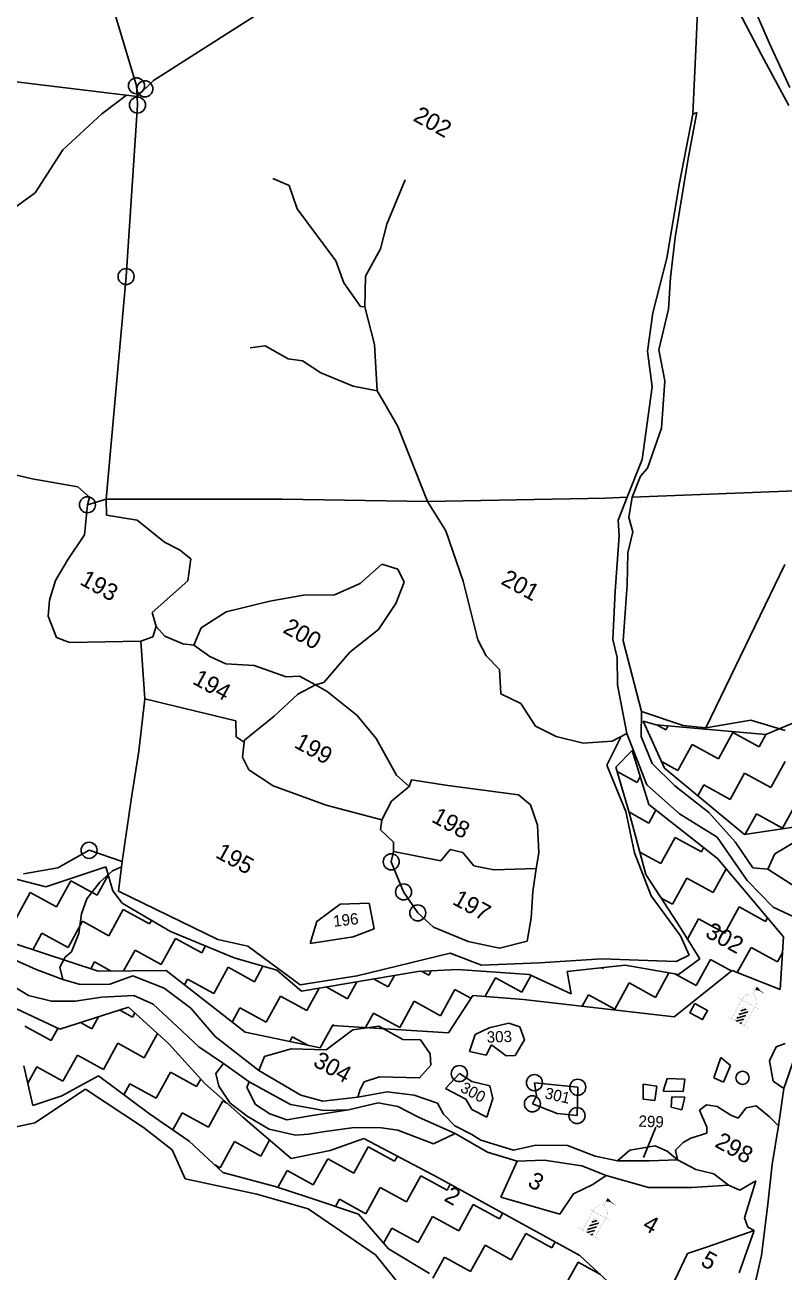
# Model space of a CAD drawing. Header units: metres. Extents: x 322052 to 327913, y 1839228 to 1844015.
# Drawn here: x 324508 to 325348, y 1841704 to 1843084 of the extents above; entities that cross this region are included whole.
import ezdxf

# ---------------------------------------------------------------- set-up
doc = ezdxf.new("R2010")
doc.units = ezdxf.units.M
for name, color, linetype in [('LINE_WATER', 4, 'Continuous'), ('OFF', 1, 'Continuous'), ('OTHERS', 1, 'Continuous'), ('POLY_HATCH', 12, 'Continuous'), ('POLY_PARCEL', 6, 'Continuous'), ('POLY_ROAD', 30, 'Continuous'), ('POLY_WATER', 4, 'Continuous'), ('TEXT_PARCEL', 7, 'Continuous'), ('V_BOUND_LINE', 7, 'Continuous')]:
    doc.layers.add(name, color=color, linetype=linetype)
doc.styles.add('TEXT_MAP', font='')
doc.styles.get('TEXT_MAP').set_extended_font_data('Kruti Dev 050')
doc.dimstyles.get("Standard").update_dxf_attribs({"dimtxt": 0.18, "dimasz": 0.18, "dimexe": 0.18, "dimexo": 0.0625, "dimgap": 0.09, "dimtad": 0, "dimtih": 1, "dimtoh": 1, "dimdec": 4, "dimzin": 0, "dimdsep": 46, "dimtxsty": 'Standard', "dimcen": 0.09, "dimadec": 0, "dimazin": 0, "dimtfac": 1, "dimtdec": 4, "dimtofl": 0, "dimtmove": 0, "dimatfit": 3, "dimfxl": 1, "dimtolj": 1, "dimtzin": 0, "dimarcsym": 0})

msp = doc.modelspace()

# ---------------------------------------------------------------- hatches: boundary and pattern name
at = {"linetype": 'Continuous'}
for points in [[(325319.4, 1842015.7), (325321.6, 1842014.9), (325323.7, 1842013.5), (325326.6, 1842012), (325321.3, 1842016), (325320.1, 1842018), (325318, 1842019.6), (325316.1, 1842016.3), (325316.5, 1842016.1)], [(325154.3, 1841781.9), (325156.6, 1841781.1), (325158.7, 1841779.7), (325161.6, 1841778.2), (325156.3, 1841782.2), (325155, 1841784.2), (325152.9, 1841785.8), (325151.1, 1841782.5), (325151.5, 1841782.3)]]:
    msp.add_hatch(color=256, dxfattribs=at).paths.add_polyline_path(points)
h = msp.add_hatch(dxfattribs=at)
h.set_pattern_fill('ANSI31', color=256, scale=26.276266, angle=-28.8127, style=0)
h.set_pattern_definition([(16.1873, (324338.2673, 1841669.4636), (-0.915657, 3.154319), [])])
h.paths.add_polyline_path([(325302.5, 1841996.9), (325294.3, 1841982.1), (325300.7, 1841978.5), (325308.9, 1841993.4)])
h = msp.add_hatch(dxfattribs=at)
h.set_pattern_fill('ANSI31', color=256, scale=26.276266, angle=-28.8127, style=0)
h.set_pattern_definition([(16.1873, (324173.2248, 1841435.6602), (-0.915657, 3.154319), [])])
h.paths.add_polyline_path([(325137.4, 1841763.1), (325129.2, 1841748.3), (325135.7, 1841744.7), (325143.8, 1841759.6)])

# ---------------------------------------------------------------- linework, layer by layer
at = {"linetype": 'Continuous', "const_width": 0.131}
for points in [[(325314.1, 1842012.7), (325318, 1842019.6), (325320.1, 1842018), (325321.3, 1842016), (325326.6, 1842012), (325323.7, 1842013.5), (325321.6, 1842014.9), (325319.4, 1842015.7), (325316.5, 1842016.1), (325316.1, 1842016.3)], [(325290.1, 1841984.4), (325301.6, 1842005.3)], [(325297.7, 1842007.5), (325320.2, 1841995.1)], [(325301.6, 1842005.3), (325303.1, 1842008), (325306.2, 1842010.6), (325309.5, 1842011.6), (325312, 1842011.7), (325314.1, 1842012.7), (325314.8, 1842010.8), (325316.3, 1842007.4), (325317.3, 1842005.7), (325317.6, 1842003.3), (325317.3, 1842000.7), (325315.8, 1841997.5)], [(325286.2, 1841986.5), (325308.9, 1841974)], [(325294.3, 1841982.1), (325302.5, 1841996.9), (325308.9, 1841993.4), (325300.7, 1841978.5)], [(325304.3, 1841976.6), (325315.8, 1841997.5)], [(325136.6, 1841771.5), (325138, 1841774.1), (325141.1, 1841776.8), (325144.5, 1841777.8), (325147, 1841777.9), (325149.1, 1841778.9), (325149.7, 1841777), (325151.3, 1841773.6), (325152.2, 1841771.9), (325152.5, 1841769.5), (325152.3, 1841766.9), (325150.8, 1841763.7)], [(325149.1, 1841778.9), (325152.9, 1841785.8), (325155, 1841784.2), (325156.3, 1841782.2), (325161.6, 1841778.2), (325158.7, 1841779.7), (325156.6, 1841781.1), (325154.3, 1841781.9), (325151.5, 1841782.3), (325151.1, 1841782.5)], [(325125.1, 1841750.6), (325136.6, 1841771.5)], [(325132.6, 1841773.7), (325155.2, 1841761.3)], [(325121.1, 1841752.7), (325143.9, 1841740.2)], [(325129.2, 1841748.3), (325137.4, 1841763.1), (325143.8, 1841759.6), (325135.7, 1841744.7)], [(325139.3, 1841742.8), (325150.8, 1841763.7)]]:
    msp.add_lwpolyline(points, dxfattribs=at)
for centre, radius in [((324631.7, 1843016.3), 8.87), ((324641, 1843012.9), 8.87), ((324632.8, 1842995), 8.87), ((324620.1, 1842805.3), 8.87), ((324577.4, 1842552.8), 8.87), ((324579.2, 1842170.6), 8.87), ((324913.5, 1842157.9), 8.87), ((324927.2, 1842124.6), 8.87), ((324942.9, 1842101.4), 8.87), ((324988.9, 1841923.6), 8.87), ((325072, 1841913.6), 8.87), ((325119.9, 1841908.5), 8.87), ((325302.3, 1841919), 7.28), ((325069.7, 1841890.2), 8.87), ((325119.1, 1841877.2), 8.87)]:
    msp.add_circle(centre, radius)
at = {"layer": 'LINE_WATER'}
for p, q in [((325251.1, 1843064.6), (325252.5, 1843099.3)), ((325247.1, 1842984.8), (325251.1, 1843064.6)), ((324593.5, 1842985.3), (324620.5, 1843005.9)), ((324550.2, 1842945.5), (324593.5, 1842985.3)), ((324519.7, 1842897.8), (324550.2, 1842945.5)), ((324782.4, 1842913.7), (324800.6, 1842906.1)), ((324929, 1842912.1), (324908.7, 1842863.2)), ((324487.5, 1842874.6), (324519.7, 1842897.8)), ((324800.6, 1842906.1), (324809.4, 1842880.3)), ((324809.4, 1842880.3), (324852.2, 1842822.6)), ((324908.7, 1842863.2), (324901.8, 1842836.1)), ((324901.8, 1842836.1), (324885, 1842805.6)), ((324852.2, 1842822.6), (324861.2, 1842798.2)), ((324885, 1842805.6), (324884.3, 1842771.8)), ((324861.2, 1842798.2), (324879.5, 1842772.1)), ((324879.5, 1842772.1), (324884.3, 1842771.8)), ((324884.3, 1842771.8), (324894.9, 1842730.3)), ((324757.3, 1842726.3), (324774.2, 1842728.7)), ((324774.2, 1842728.7), (324799.5, 1842714.3)), ((324894.9, 1842730.3), (324897.9, 1842679)), ((324799.5, 1842714.3), (324815.2, 1842712)), ((324815.2, 1842712), (324835.7, 1842698.7)), ((324835.7, 1842698.7), (324871.5, 1842684)), ((324871.5, 1842684), (324897.9, 1842679)), ((324897.9, 1842679), (324906.5, 1842664.6)), ((324906.5, 1842664.6), (324920.7, 1842639.3)), ((324920.7, 1842639.3), (324953.6, 1842556.5)), ((324953.6, 1842556.5), (324974.1, 1842524)), ((324974.1, 1842524), (324993, 1842468.2)), ((324993, 1842468.2), (325009.2, 1842403.6)), ((325009.2, 1842403.6), (325018.7, 1842385.9)), ((325018.7, 1842385.9), (325033.3, 1842370.7)), ((325033.3, 1842370.7), (325034.8, 1842343.6)), ((325034.8, 1842343.6), (325057, 1842332.9)), ((325057, 1842332.9), (325073.1, 1842308)), ((325073.1, 1842308), (325096.2, 1842296.4)), ((325096.2, 1842296.4), (325126.1, 1842289.1)), ((325126.1, 1842289.1), (325157.9, 1842291.2)), ((325157.9, 1842291.2), (325174.2, 1842299.9)), ((324605.3, 1842147.8), (324615, 1842152.3)), ((324591.2, 1842135.5), (324605.3, 1842147.8)), ((324576.8, 1842116.9), (324591.2, 1842135.5)), ((324570.8, 1842100.2), (324576.8, 1842116.9)), ((324567.7, 1842078.6), (324570.8, 1842100.2)), ((324559.8, 1842058.3), (324567.7, 1842078.6)), ((324552.9, 1842052.6), (324559.8, 1842058.3)), ((324546.8, 1842041.5), (324552.9, 1842052.6)), ((324550.3, 1842027.8), (324546.8, 1842041.5)), ((324550.3, 1842027.8), (324550.3, 1842027.8))]:
    msp.add_line(p, q, dxfattribs=at)
at = {"layer": 'OFF'}
msp.add_line((325251.6, 1842986.8), (325247.1, 1842984.8), dxfattribs=at)
at = {"layer": 'OTHERS'}
for p, q in [((325278.1, 1841941.4), (325270.4, 1841919.1)), ((325288.8, 1841932.7), (325278.1, 1841941.4)), ((325281.3, 1841914), (325288.8, 1841932.7)), ((325214.5, 1841904.1), (325218.7, 1841918.3)), ((325218.7, 1841918.3), (325238.4, 1841917.5)), ((325238.4, 1841917.5), (325236.4, 1841903.9)), ((325270.4, 1841919.1), (325281.3, 1841914)), ((325207.6, 1841909.7), (325192.2, 1841911.8)), ((325192.2, 1841911.8), (325192.3, 1841895.3)), ((325205.1, 1841893.7), (325207.6, 1841909.7)), ((325236.4, 1841903.9), (325214.5, 1841904.1)), ((325192.3, 1841895.3), (325205.1, 1841893.7)), ((325224, 1841898), (325223.2, 1841886.5)), ((325238.3, 1841897.4), (325224, 1841898)), ((325235.2, 1841883.5), (325238.3, 1841897.4)), ((325223.2, 1841886.5), (325235.2, 1841883.5))]:
    msp.add_line(p, q, dxfattribs=at)
msp.add_lwpolyline([(325249.6, 1842001.3), (325263.6, 1841993.5), (325258, 1841983.3), (325244, 1841991)], close=True, dxfattribs=at)
at = {"layer": 'POLY_HATCH'}
for p, q in [((325462.2, 1842355.7), (325328, 1842298.7)), ((325206.7, 1842309.4), (325192.2, 1842313.6)), ((325192.2, 1842313.6), (325215.8, 1842261.4)), ((325328, 1842298.7), (325206.7, 1842309.4)), ((325162.1, 1842262.6), (325180.2, 1842280.9)), ((325180.2, 1842280.9), (325198.5, 1842221.3)), ((325176.7, 1842212.3), (325162.1, 1842262.6)), ((325215.8, 1842261.4), (325304.6, 1842188.2)), ((325198.5, 1842221.3), (325274.4, 1842161.4)), ((325195.4, 1842143.7), (325176.7, 1842212.3)), ((325304.6, 1842188.2), (325363.6, 1842196.9)), ((324448.4, 1842151.8), (324531.3, 1842130.3)), ((324531.3, 1842130.3), (324597.7, 1842152.2)), ((324597.7, 1842152.2), (324605.4, 1842125.8)), ((325274.4, 1842161.4), (325347.7, 1842074.8)), ((325230.4, 1842090.1), (325195.4, 1842143.7)), ((324605.4, 1842125.8), (324615.9, 1842112)), ((324615.9, 1842112), (324669.2, 1842080.7)), ((325254.9, 1842050.5), (325230.4, 1842090.1)), ((324669.2, 1842080.7), (324739.9, 1842051.8)), ((325347.7, 1842074.8), (325343.8, 1842016.5)), ((324589.4, 1842036.8), (324497.3, 1842067.3)), ((324739.9, 1842051.8), (324786.8, 1842038.1)), ((325108.2, 1842036.5), (325172.5, 1842043.5)), ((325172.5, 1842043.5), (325231.4, 1842033.2)), ((325231.4, 1842033.2), (325254.9, 1842050.5)), ((324664.5, 1842037.8), (324589.4, 1842036.8)), ((324751.9, 1841969.6), (324664.5, 1842037.8)), ((324786.8, 1842038.1), (324814.3, 1842014.9)), ((324814.3, 1842014.9), (324943.1, 1842036.7)), ((324943.1, 1842036.7), (324986.7, 1842038.9)), ((324986.7, 1842038.9), (325066.3, 1842033.4)), ((325066.3, 1842033.4), (325112.8, 1842011.9)), ((325112.8, 1842011.9), (325108.2, 1842036.5)), ((325290.9, 1842037.6), (325226.5, 1841986.4)), ((325343.8, 1842016.5), (325290.9, 1842037.6)), ((325003.9, 1842010.2), (324977, 1841968.6)), ((325059.8, 1842005.6), (325003.9, 1842010.2)), ((325226.5, 1841986.4), (325059.8, 1842005.6)), ((324492.6, 1841998.4), (324546.9, 1841972.6)), ((324546.9, 1841972.6), (324622.9, 1841997.2)), ((324622.9, 1841997.2), (324667.1, 1841956.8)), ((324848.5, 1841976.8), (324834.9, 1841952.1)), ((324977, 1841968.6), (324848.5, 1841976.8)), ((324834.9, 1841952.1), (324751.9, 1841969.6)), ((324667.1, 1841956.8), (324707.2, 1841912.5)), ((324517.1, 1841888.4), (324506.9, 1841932.3)), ((324589.5, 1841921.1), (324549.1, 1841899)), ((324646.1, 1841879.1), (324589.5, 1841921.1)), ((324707.2, 1841912.5), (324749.2, 1841875.4)), ((324549.1, 1841899), (324517.1, 1841888.4)), ((324690, 1841849), (324646.1, 1841879.1)), ((324749.2, 1841875.4), (324802.8, 1841829.8)), ((324727.3, 1841814.3), (324690, 1841849)), ((324845.8, 1841838.4), (324883.4, 1841851.9)), ((324883.4, 1841851.9), (324965.9, 1841808.5)), ((324802.8, 1841829.8), (324845.8, 1841838.4)), ((324785.2, 1841798.6), (324727.3, 1841814.3)), ((324965.9, 1841808.5), (325122.1, 1841722.6)), ((324821.1, 1841786.9), (324785.2, 1841798.6)), ((324877.2, 1841768.1), (324821.1, 1841786.9)), ((324910.5, 1841729.7), (324877.2, 1841768.1)), ((324956, 1841702.6), (324910.5, 1841729.7)), ((325122.1, 1841722.6), (325175.5, 1841673.1))]:
    msp.add_line(p, q, dxfattribs=at)
at = {"layer": 'POLY_HATCH', "linetype": 'Continuous'}
for p, q in [((325207.5, 1842309.3), (325217.5, 1842303.8)), ((325217.5, 1842303.8), (325219.9, 1842308.2)), ((325275.5, 1842271.9), (325291.5, 1842300.9)), ((325291.5, 1842300.9), (325320.5, 1842284.9)), ((325320.5, 1842284.9), (325328.1, 1842298.7)), ((325230.5, 1842258.8), (325246.5, 1842287.8)), ((325246.5, 1842287.8), (325275.5, 1842271.9)), ((325212.5, 1842268.8), (325230.5, 1842258.8)), ((325333.5, 1842240), (325349.5, 1842269)), ((325163.5, 1842257.9), (325185.6, 1842245.8)), ((325185.6, 1842245.8), (325189.1, 1842252.1)), ((325288.6, 1842226.9), (325304.5, 1842255.9)), ((325304.5, 1842255.9), (325333.5, 1842240)), ((325252.9, 1842230.8), (325259.6, 1842242.9)), ((325259.6, 1842242.9), (325288.6, 1842226.9)), ((325346.6, 1842195), (325362.5, 1842224)), ((325176.5, 1842213), (325198.6, 1842200.8)), ((325198.6, 1842200.8), (325206.5, 1842215)), ((325305.1, 1842188.3), (325317.6, 1842211)), ((325317.6, 1842211), (325346.6, 1842195)), ((325211.7, 1842155.9), (325227.6, 1842184.9)), ((325227.6, 1842184.9), (325256.7, 1842168.9)), ((325188.6, 1842168.5), (325211.7, 1842155.9)), ((325256.7, 1842168.9), (325259.2, 1842173.5)), ((324588, 1842121.1), (324600.3, 1842143.3)), ((325224.7, 1842110.9), (325240.7, 1842139.9)), ((325240.7, 1842139.9), (325269.7, 1842123.9)), ((325269.7, 1842123.9), (325284.1, 1842150)), ((324498.1, 1842095), (324514, 1842124)), ((324514, 1842124), (324543.1, 1842108)), ((324543.1, 1842108), (324559, 1842137)), ((324559, 1842137), (324588, 1842121.1)), ((325212.4, 1842117.7), (325224.7, 1842110.9)), ((324601.1, 1842076.1), (324617, 1842105.1)), ((324617, 1842105.1), (324646, 1842089.2)), ((325282.8, 1842079), (325298.7, 1842108)), ((325298.7, 1842108), (325327.7, 1842092)), ((324556.1, 1842063.1), (324572.1, 1842092.1)), ((324572.1, 1842092.1), (324601.1, 1842076.1)), ((324646, 1842089.2), (324648.2, 1842093)), ((325241.4, 1842072.4), (325253.7, 1842094.9)), ((325253.7, 1842094.9), (325282.8, 1842079)), ((325327.7, 1842092), (325329.8, 1842095.9)), ((324517, 1842060.7), (324527.1, 1842079)), ((324527.1, 1842079), (324556.1, 1842063.1)), ((324659.1, 1842044.2), (324675, 1842073.2)), ((324675, 1842073.2), (324704, 1842057.2)), ((324617.4, 1842037.2), (324630.1, 1842060.2)), ((324630.1, 1842060.2), (324659.1, 1842044.2)), ((324704, 1842057.2), (324708.2, 1842064.8)), ((325296.5, 1842035.3), (325311.8, 1842063)), ((325311.8, 1842063), (325340.8, 1842047.1)), ((325340.8, 1842047.1), (325346.5, 1842057.5)), ((324581, 1842039.6), (324585.1, 1842047.1)), ((324585.1, 1842047.1), (324603.5, 1842037)), ((324717.1, 1842012.3), (324733.1, 1842041.3)), ((324733.1, 1842041.3), (324762.1, 1842025.3)), ((324762.1, 1842025.3), (324771.5, 1842042.6)), ((325250.8, 1842021), (325266.8, 1842050)), ((325266.8, 1842050), (325290.3, 1842037.1)), ((324684.7, 1842022), (324688.1, 1842028.2)), ((324688.1, 1842028.2), (324717.1, 1842012.3)), ((324893.9, 1842028.4), (324910, 1842019.5)), ((324910, 1842019.5), (324917, 1842032.3)), ((324947.1, 1842036.9), (324955, 1842032.6)), ((324955, 1842032.6), (324957.6, 1842037.4)), ((325017.6, 1842009.1), (325028.9, 1842029.7)), ((325028.9, 1842029.7), (325057.9, 1842013.7)), ((325057.9, 1842013.7), (325068.3, 1842032.5)), ((325108.2, 1842036.5), (325108.3, 1842036.5)), ((325146.4, 1842040.6), (325147.9, 1842039.8)), ((325147.9, 1842039.8), (325148.4, 1842040.9)), ((325205.9, 1842007.9), (325220.8, 1842035.1)), ((325227.2, 1842034), (325250.8, 1842021)), ((324820.1, 1841993.4), (324833.7, 1842018.2)), ((324841.4, 1842019.5), (324865, 1842006.5)), ((324865, 1842006.5), (324875.4, 1842025.2)), ((324968, 1841987.6), (324984, 1842016.6)), ((324984, 1842016.6), (325001.7, 1842006.9)), ((325160.9, 1841994.9), (325176.9, 1842023.9)), ((325176.9, 1842023.9), (325205.9, 1842007.9)), ((324775.1, 1841980.4), (324791.1, 1842009.4)), ((324791.1, 1842009.4), (324820.1, 1841993.4)), ((324923.1, 1841974.6), (324939, 1842003.6)), ((324939, 1842003.6), (324968, 1841987.6)), ((325124.9, 1841998.1), (325131.9, 1842010.8)), ((325131.9, 1842010.8), (325160.9, 1841994.9)), ((324582.2, 1841973.1), (324589.5, 1841986.4)), ((324612.9, 1841994), (324627.2, 1841986.2)), ((324627.2, 1841986.2), (324629.8, 1841990.9)), ((324737.5, 1841980.7), (324746.1, 1841996.3)), ((324746.1, 1841996.3), (324775.1, 1841980.4)), ((324885.2, 1841974.5), (324894, 1841990.5)), ((324894, 1841990.5), (324923.1, 1841974.6)), ((324508.2, 1841976), (324537.2, 1841960.1)), ((324537.2, 1841960.1), (324544.7, 1841973.6)), ((324569.7, 1841980), (324582.2, 1841973.1)), ((324848.7, 1841976.8), (324849.1, 1841977.5)), ((324849.1, 1841977.5), (324850.5, 1841976.7)), ((324640.2, 1841941.2), (324654.9, 1841967.9)), ((324801.2, 1841959.2), (324804.1, 1841964.4)), ((324804.1, 1841964.4), (324821.4, 1841954.9)), ((324595.3, 1841928.2), (324611.2, 1841957.2)), ((324611.2, 1841957.2), (324640.2, 1841941.2)), ((324511.4, 1841913.1), (324521.3, 1841931.1)), ((324521.3, 1841931.1), (324550.3, 1841915.1)), ((324550.3, 1841915.1), (324566.3, 1841944.1)), ((324566.3, 1841944.1), (324595.3, 1841928.2)), ((324653.3, 1841896.3), (324669.2, 1841925.3)), ((324669.2, 1841925.3), (324698.2, 1841909.3)), ((324698.2, 1841909.3), (324702.7, 1841917.5)), ((324617.7, 1841900.2), (324624.3, 1841912.2)), ((324624.3, 1841912.2), (324653.3, 1841896.3)), ((324711.3, 1841864.3), (324727.2, 1841893.4)), ((324727.2, 1841893.4), (324731.7, 1841890.9)), ((324671.9, 1841861.4), (324682.3, 1841880.3)), ((324682.3, 1841880.3), (324711.3, 1841864.3)), ((324724.3, 1841819.4), (324740.3, 1841848.4)), ((324740.3, 1841848.4), (324769.3, 1841832.4)), ((324769.3, 1841832.4), (324779, 1841850)), ((324872.3, 1841813.6), (324888.2, 1841842.6)), ((324888.2, 1841842.6), (324917.2, 1841826.6)), ((324718.3, 1841822.7), (324724.3, 1841819.4)), ((324827.3, 1841800.5), (324843.3, 1841829.5)), ((324843.3, 1841829.5), (324872.3, 1841813.6)), ((324917.2, 1841826.6), (324920.4, 1841832.4)), ((324788, 1841797.7), (324798.3, 1841816.5)), ((324798.3, 1841816.5), (324827.3, 1841800.5)), ((324930.3, 1841781.7), (324946.3, 1841810.7)), ((324946.3, 1841810.7), (324975.3, 1841794.7)), ((324885.3, 1841768.6), (324901.3, 1841797.6)), ((324901.3, 1841797.6), (324930.3, 1841781.7)), ((324975.3, 1841794.7), (324978.9, 1841801.4)), ((324851.9, 1841776.6), (324856.3, 1841784.6)), ((324856.3, 1841784.6), (324885.3, 1841768.6)), ((324943.4, 1841736.7), (324959.3, 1841765.7)), ((324959.3, 1841765.7), (324988.3, 1841749.8)), ((324988.3, 1841749.8), (325004.3, 1841778.8)), ((325004.3, 1841778.8), (325033.3, 1841762.8)), ((325033.3, 1841762.8), (325036.9, 1841769.5)), ((324905.1, 1841735.9), (324914.3, 1841752.7)), ((324914.3, 1841752.7), (324943.4, 1841736.7)), ((325046.3, 1841717.8), (325062.3, 1841746.9)), ((325062.3, 1841746.9), (325091.3, 1841730.9)), ((325091.3, 1841730.9), (325094.9, 1841737.5)), ((325001.4, 1841704.8), (325017.3, 1841733.8)), ((325017.3, 1841733.8), (325046.3, 1841717.8)), ((324959.4, 1841697.2), (324972.4, 1841720.7)), ((324972.4, 1841720.7), (325001.4, 1841704.8)), ((325104.3, 1841685.9), (325120.3, 1841714.9)), ((325120.3, 1841714.9), (325145.1, 1841701.3))]:
    msp.add_line(p, q, dxfattribs=at)
at = {"layer": 'POLY_PARCEL'}
for p, q in [((324542, 1843314.9), (324631.7, 1843016.3)), ((324650.5, 1843022.2), (324861.7, 1843156.8)), ((324133.1, 1843064.7), (324632.3, 1843004.5)), ((324632.3, 1843004.5), (324650.5, 1843022.2)), ((324631.7, 1843016.3), (324632.3, 1843004.5)), ((324632.8, 1842995), (324620.1, 1842805.3)), ((324632.3, 1843004.5), (324632.8, 1842995)), ((324620.1, 1842805.3), (324598.3, 1842559.2)), ((324471.6, 1842592.1), (324516.3, 1842581.4)), ((324516.3, 1842581.4), (324566.8, 1842572.8)), ((324566.8, 1842572.8), (324579.6, 1842561.4)), ((325180.3, 1842561.4), (325384.6, 1842569.1)), ((324577.4, 1842552.8), (324574.1, 1842519.4)), ((324579.6, 1842561.4), (324577.4, 1842552.8)), ((324598.3, 1842559.2), (324577.4, 1842552.8)), ((324598.5, 1842541.2), (324598.3, 1842559.2)), ((324598.3, 1842559.2), (324792.7, 1842558.9)), ((324792.7, 1842558.9), (324953.6, 1842556.5)), ((324953.6, 1842556.5), (325150.8, 1842560.3)), ((325150.8, 1842560.3), (325174.7, 1842561.2)), ((324632.5, 1842535.9), (324598.5, 1842541.2)), ((324662.6, 1842511.5), (324632.5, 1842535.9)), ((324574.1, 1842519.4), (324555.5, 1842491.6)), ((324679.2, 1842502.9), (324662.6, 1842511.5)), ((324691.7, 1842493.2), (324679.2, 1842502.9)), ((324555.5, 1842491.6), (324541.9, 1842468.9)), ((324688.4, 1842468.8), (324691.7, 1842493.2)), ((324879, 1842465.8), (324903.1, 1842487.3)), ((324903.1, 1842487.3), (324920.9, 1842481.6)), ((325349.1, 1842486.7), (325294.4, 1842374.1)), ((324541.9, 1842468.9), (324535.6, 1842447.2)), ((324648.9, 1842433.6), (324688.4, 1842468.8)), ((324920.9, 1842481.6), (324927.9, 1842467.1)), ((324850.6, 1842453.2), (324879, 1842465.8)), ((324927.9, 1842467.1), (324918.7, 1842443.5)), ((324535.6, 1842447.2), (324533.8, 1842429.8)), ((324730.9, 1842434.3), (324779.1, 1842446.1)), ((324779.1, 1842446.1), (324816.3, 1842452.9)), ((324816.3, 1842452.9), (324850.6, 1842453.2)), ((324918.7, 1842443.5), (324899.5, 1842414.7)), ((324533.8, 1842429.8), (324543.2, 1842406.2)), ((324653.3, 1842418.3), (324648.9, 1842433.6)), ((324703.3, 1842416.7), (324730.9, 1842434.3)), ((324649.8, 1842406.8), (324653.3, 1842418.3)), ((324653.3, 1842418.3), (324663, 1842407.6)), ((324695.1, 1842397.6), (324703.3, 1842416.7)), ((324899.5, 1842414.7), (324867.9, 1842389.7)), ((324543.2, 1842406.2), (324557.5, 1842400.6)), ((324557.5, 1842400.6), (324636.4, 1842401.8)), ((324636.4, 1842401.8), (324649.8, 1842406.8)), ((324636.4, 1842401.8), (324640.9, 1842338.2)), ((324663, 1842407.6), (324683, 1842399.1)), ((324683, 1842399.1), (324695.1, 1842397.6)), ((324712.9, 1842384.9), (324695.1, 1842397.6)), ((324867.9, 1842389.7), (324839.1, 1842356.2)), ((324730.4, 1842376.8), (324712.9, 1842384.9)), ((324762, 1842375), (324730.4, 1842376.8)), ((324797.3, 1842362.6), (324762, 1842375)), ((325294.4, 1842374.1), (325261.5, 1842306.1)), ((324812, 1842363.1), (324797.3, 1842362.6)), ((324829.6, 1842353.5), (324812, 1842363.1)), ((324829.6, 1842353.5), (324810.3, 1842343.2)), ((324829.9, 1842353.6), (324829.6, 1842353.5)), ((324842.8, 1842346.2), (324829.6, 1842353.5)), ((324839.1, 1842356.2), (324829.9, 1842353.6)), ((324876, 1842319.9), (324842.8, 1842346.2)), ((324640.9, 1842338.2), (324634.1, 1842280.4)), ((324640.9, 1842338.2), (324741.7, 1842314)), ((324810.3, 1842343.2), (324784, 1842318.9)), ((324784, 1842318.9), (324751.1, 1842292.6)), ((324897, 1842294.2), (324876, 1842319.9)), ((325236.6, 1842308.6), (325190.3, 1842324)), ((324741.7, 1842314), (324741.8, 1842296.3)), ((325261.5, 1842306.1), (325236.6, 1842308.6)), ((325261.5, 1842306.1), (325311.4, 1842314.4)), ((325311.4, 1842314.4), (325349.3, 1842303.1)), ((324741.8, 1842296.3), (324750.9, 1842290.3)), ((324750.9, 1842290.3), (324749, 1842273.6)), ((324751.1, 1842292.6), (324750.9, 1842290.3)), ((324919.5, 1842253.6), (324897, 1842294.2)), ((325152.2, 1842264.9), (325167.8, 1842296.5)), ((324634.1, 1842280.4), (324626.2, 1842229.2)), ((324749, 1842273.6), (324755.8, 1842259.8)), ((325173.1, 1842213.5), (325152.2, 1842264.9)), ((324755.8, 1842259.8), (324783, 1842241.8)), ((324933.5, 1842241.2), (324919.5, 1842253.6)), ((324933.5, 1842241.2), (324935.8, 1842248.5)), ((324935.8, 1842248.5), (324976.1, 1842242.4)), ((324783, 1842241.8), (324841.7, 1842220.6)), ((324913.7, 1842224.8), (324933.5, 1842241.2)), ((324976.1, 1842242.4), (325054.5, 1842232.1)), ((324626.2, 1842229.2), (324615.7, 1842158.4)), ((324841.7, 1842220.6), (324903.2, 1842204.4)), ((324903.2, 1842204.4), (324913.7, 1842224.8)), ((325054.5, 1842232.1), (325067.7, 1842220.8)), ((325067.7, 1842220.8), (325075.3, 1842198.5)), ((325182.6, 1842168), (325173.1, 1842213.5)), ((324903.2, 1842204.4), (324901.6, 1842193.2)), ((324901.6, 1842193.2), (324915.9, 1842179.8)), ((325075.3, 1842198.5), (325076.9, 1842167.8)), ((324915.9, 1842179.8), (324915.9, 1842169.2)), ((325363.4, 1842181.9), (325338, 1842166.9)), ((324579.2, 1842170.6), (324544.5, 1842151.4)), ((324615.7, 1842158.4), (324579.2, 1842170.6)), ((324913.5, 1842157.9), (324915.9, 1842169.2)), ((324915.9, 1842169.2), (324968.5, 1842158.9)), ((324968.5, 1842158.9), (324978.7, 1842171.4)), ((324978.7, 1842171.4), (324992.9, 1842168.1)), ((324992.9, 1842168.1), (325005.1, 1842153.4)), ((325076.9, 1842167.8), (325073.8, 1842150.5)), ((325201, 1842120.1), (325182.6, 1842168)), ((325338, 1842166.9), (325330.2, 1842149.7)), ((324544.5, 1842151.4), (324506.6, 1842144.5)), ((324615.7, 1842158.4), (324611.7, 1842125.5)), ((324927.2, 1842124.6), (324913.5, 1842157.9)), ((325005.1, 1842153.4), (325027.1, 1842148.9)), ((325027.1, 1842148.9), (325073.8, 1842150.5)), ((325073.8, 1842150.5), (325070.1, 1842125.2)), ((324611.7, 1842125.5), (324721.6, 1842072.1)), ((324942.9, 1842101.4), (324927.2, 1842124.6)), ((325070.1, 1842125.2), (325068.2, 1842095.5)), ((324857.1, 1842111), (324831.2, 1842092)), ((324889.2, 1842112), (324857.1, 1842111)), ((324894.6, 1842083.8), (324889.2, 1842112)), ((325233.5, 1842076), (325201, 1842120.1)), ((324960.3, 1842085.7), (324942.9, 1842101.4)), ((324831.2, 1842092), (324823.7, 1842067.4)), ((324871.3, 1842075), (324894.6, 1842083.8)), ((324998.7, 1842069.7), (324960.3, 1842085.7)), ((325068.2, 1842095.5), (325064, 1842070.1)), ((324721.6, 1842072.1), (324754.8, 1842064.5)), ((324823.7, 1842067.4), (324871.3, 1842075)), ((325033.2, 1842062.3), (324998.7, 1842069.7)), ((325064, 1842070.1), (325033.2, 1842062.3)), ((325243.1, 1842054.5), (325233.5, 1842076)), ((324754.8, 1842064.5), (324812.9, 1842021.9)), ((324876, 1842031.6), (324978.9, 1842056.7)), ((324978.9, 1842056.7), (325013.4, 1842043.7)), ((325013.4, 1842043.7), (325077.6, 1842046.2)), ((325077.6, 1842046.2), (325146.4, 1842050.7)), ((325146.4, 1842050.7), (325197.6, 1842048.8)), ((325197.6, 1842048.8), (325229, 1842047.7)), ((325229, 1842047.7), (325243.1, 1842054.5)), ((324812.9, 1842021.9), (324876, 1842031.6)), ((324841.5, 1841950), (324871, 1841972.1)), ((324871, 1841972.1), (324899.9, 1841976)), ((324899.9, 1841976), (324926.3, 1841961.5)), ((325021.9, 1841974.1), (325006.3, 1841966.9)), ((325043.5, 1841979.6), (325021.9, 1841974.1)), ((325056, 1841975.2), (325043.5, 1841979.6)), ((325061, 1841961.1), (325056, 1841975.2)), ((324926.3, 1841961.5), (324946, 1841960.8)), ((324946, 1841960.8), (324956.5, 1841945.4)), ((325006.3, 1841966.9), (325000.1, 1841948.1)), ((325050.8, 1841943.7), (325061, 1841961.1)), ((324773.5, 1841942.5), (324802.9, 1841951.1)), ((324802.9, 1841951.1), (324841.5, 1841950)), ((324956.5, 1841945.4), (324957.4, 1841932.8)), ((325000.1, 1841948.1), (325018.5, 1841944.2)), ((325018.5, 1841944.2), (325024.6, 1841955.4)), ((325024.6, 1841955.4), (325040.9, 1841943.4)), ((325332, 1841937.8), (325339.5, 1841953.2)), ((325339.5, 1841953.2), (325349.3, 1841956.8)), ((324719.4, 1841923.9), (324727.8, 1841934.8)), ((324766.9, 1841927), (324773.5, 1841942.5)), ((324957.4, 1841932.8), (324945, 1841919)), ((325040.9, 1841943.4), (325050.8, 1841943.7)), ((325336, 1841915.3), (325332, 1841937.8)), ((324722.7, 1841909.8), (324719.4, 1841923.9)), ((324900.5, 1841920.2), (324883.5, 1841914.5)), ((324945, 1841919), (324900.5, 1841920.2)), ((324973.6, 1841907.3), (324988.9, 1841923.6)), ((324988.9, 1841923.6), (325002.8, 1841914.9)), ((324519.1, 1841869.1), (324575.1, 1841906.3)), ((324575.1, 1841906.3), (324639.3, 1841864.1)), ((324735.2, 1841890.8), (324722.7, 1841909.8)), ((324756.3, 1841914.5), (324753.6, 1841908.3)), ((324753.6, 1841908.3), (324763.5, 1841889.5)), ((324879.2, 1841906.2), (324876.6, 1841897.4)), ((324883.5, 1841914.5), (324879.2, 1841906.2)), ((324996.1, 1841895.4), (324973.6, 1841907.3)), ((325002.8, 1841914.9), (325022.8, 1841910)), ((325022.8, 1841910), (325026, 1841896.1)), ((325119.9, 1841908.5), (325072, 1841913.6)), ((325072, 1841913.6), (325074.4, 1841899.2)), ((325119.1, 1841877.2), (325119.9, 1841908.5)), ((325348, 1841907.1), (325336, 1841915.3)), ((324754.1, 1841876.5), (324735.2, 1841890.8)), ((324763.5, 1841889.5), (324779.4, 1841879.1)), ((325002.6, 1841883.8), (324996.1, 1841895.4)), ((325026, 1841896.1), (325019.5, 1841875.5)), ((325074.4, 1841899.2), (325069.7, 1841890.2)), ((325069.7, 1841890.2), (325097.2, 1841879.6)), ((324778.4, 1841862), (324754.1, 1841876.5)), ((324779.4, 1841879.1), (324797.9, 1841872.5)), ((324797.9, 1841872.5), (324823.8, 1841876.9)), ((324823.8, 1841876.9), (324866.2, 1841883.4)), ((325019.5, 1841875.5), (325002.6, 1841883.8)), ((325097.2, 1841879.6), (325119.1, 1841877.2)), ((325262.3, 1841889.2), (325254.7, 1841883.2)), ((325254.7, 1841883.2), (325262.7, 1841864.2)), ((325274.1, 1841887.2), (325262.3, 1841889.2)), ((325289.3, 1841877.8), (325274.1, 1841887.2)), ((325297.3, 1841874.4), (325289.3, 1841877.8)), ((325306.3, 1841885.6), (325297.3, 1841874.4)), ((325317.4, 1841888.1), (325306.3, 1841885.6)), ((325332.2, 1841875.9), (325317.4, 1841888.1)), ((325342.1, 1841865.9), (325332.2, 1841875.9)), ((324498.5, 1841864.8), (324519.1, 1841869.1)), ((324639.3, 1841864.1), (324671.1, 1841839.4)), ((324807.5, 1841855.4), (324778.4, 1841862)), ((324872.5, 1841864), (324837.8, 1841859.4)), ((324902.8, 1841863.7), (324872.5, 1841864)), ((324921, 1841860.9), (324902.8, 1841863.7)), ((325262.7, 1841864.2), (325262.8, 1841857.6)), ((324821.9, 1841856.5), (324807.5, 1841855.4)), ((324837.8, 1841859.4), (324821.9, 1841856.5)), ((324960.3, 1841846.1), (324921, 1841860.9)), ((324984.2, 1841857.5), (324960.3, 1841846.1)), ((325245, 1841852.3), (325236.5, 1841847.4)), ((325262.8, 1841857.6), (325245, 1841852.3)), ((324671.1, 1841839.4), (324685.5, 1841807.1)), ((325163.9, 1841827), (325177.6, 1841838.8)), ((325177.6, 1841838.8), (325205.5, 1841843.7)), ((325205.5, 1841843.7), (325218.7, 1841837.9)), ((325218.7, 1841837.9), (325230.2, 1841828.2)), ((325236.5, 1841847.4), (325228.1, 1841838.9)), ((325228.1, 1841838.9), (325230.2, 1841828.2)), ((325053, 1841826.6), (325034.9, 1841787)), ((324685.5, 1841807.1), (324764.7, 1841790.4)), ((325136.6, 1841801.1), (325151.2, 1841811.1)), ((325115.3, 1841790.5), (325136.6, 1841801.1)), ((325286.9, 1841800.2), (325299.3, 1841794.7)), ((325299.3, 1841794.7), (325317.1, 1841805.1)), ((325317.1, 1841805.1), (325304.5, 1841764)), ((324764.7, 1841790.4), (324821.5, 1841773.9)), ((325034.9, 1841787), (325100, 1841768.2)), ((325100, 1841768.2), (325115.3, 1841790.5)), ((324821.5, 1841773.9), (324896.1, 1841723.3)), ((325304.5, 1841764), (325308, 1841753.6)), ((325308, 1841753.6), (325315.2, 1841750)), ((325263.5, 1841732), (325315.2, 1841750)), ((325315.2, 1841750), (325298.4, 1841703.3)), ((325215.9, 1841671.4), (325241.2, 1841724.7)), ((325241.2, 1841724.7), (325263.5, 1841732)), ((324896.1, 1841723.3), (324936.1, 1841673.6))]:
    msp.add_line(p, q, dxfattribs=at)
at = {"layer": 'POLY_ROAD'}
for p, q in [((325332, 1843063), (325308, 1843118.6)), ((325293.7, 1843107), (325323.4, 1843050.5)), ((325354.6, 1843014.3), (325332, 1843063)), ((325323.4, 1843050.5), (325353.4, 1842994.4))]:
    msp.add_line(p, q, dxfattribs=at)
at = {"layer": 'POLY_WATER'}
for p, q in [((325247.1, 1842984.8), (325232.4, 1842908.9)), ((325242, 1842935.8), (325251.6, 1842986.8)), ((325227.7, 1842848.5), (325242, 1842935.8)), ((325232.4, 1842908.9), (325218.4, 1842825.5)), ((325222.7, 1842804.3), (325227.7, 1842848.5)), ((325218.4, 1842825.5), (325203, 1842765.1)), ((325220.4, 1842769.2), (325222.7, 1842804.3)), ((325203, 1842765.1), (325197.1, 1842722.8)), ((325209.8, 1842724.3), (325220.4, 1842769.2)), ((325197.1, 1842722.8), (325202.4, 1842683.2)), ((325216.2, 1842690.1), (325209.8, 1842724.3)), ((325212.5, 1842637.7), (325216.2, 1842690.1)), ((325202.4, 1842683.2), (325191.1, 1842602.8)), ((325197, 1842593.3), (325212.5, 1842637.7)), ((325191.1, 1842602.8), (325174.7, 1842561.2)), ((325189.3, 1842584.6), (325197, 1842593.3)), ((325180.3, 1842561.4), (325189.3, 1842584.6)), ((325174.7, 1842561.2), (325164.7, 1842535.9)), ((325176.3, 1842538.7), (325180.3, 1842561.4)), ((325180.3, 1842561.4), (325180.3, 1842561.4)), ((325180.9, 1842523), (325176.3, 1842538.7)), ((325164.7, 1842535.9), (325165.9, 1842518.4)), ((325165.9, 1842518.4), (325161.5, 1842457.3)), ((325175.2, 1842499.7), (325180.9, 1842523)), ((325174.5, 1842464.2), (325175.2, 1842499.7)), ((325161.5, 1842457.3), (325158.7, 1842403.7)), ((325170.2, 1842402.5), (325174.5, 1842464.2)), ((325158.7, 1842403.7), (325163.4, 1842384)), ((325190.3, 1842324), (325170.2, 1842402.5)), ((325163.4, 1842384), (325163.8, 1842353.8)), ((325163.8, 1842353.8), (325174.2, 1842299.9)), ((325190.1, 1842296.4), (325190.3, 1842324)), ((325174.2, 1842299.9), (325196.3, 1842243)), ((325202.3, 1842266.7), (325190.1, 1842296.4)), ((325227.5, 1842241.8), (325202.3, 1842266.7)), ((325196.3, 1842243), (325232.4, 1842210.9)), ((325265, 1842212.3), (325227.5, 1842241.8)), ((325232.4, 1842210.9), (325274.2, 1842185.3)), ((325294.2, 1842179.9), (325265, 1842212.3)), ((325274.2, 1842185.3), (325307.4, 1842137.1)), ((325313.6, 1842151.1), (325294.2, 1842179.9)), ((325330.2, 1842149.7), (325313.6, 1842151.1)), ((325388.4, 1842112.5), (325330.2, 1842149.7)), ((325307.4, 1842137.1), (325336.2, 1842107.9)), ((325336.2, 1842107.9), (325365.3, 1842094.1)), ((324520.6, 1842038.6), (324453.1, 1842068.9)), ((324469.3, 1842036.2), (324512, 1842009.9)), ((324550.3, 1842027.8), (324520.6, 1842038.6)), ((324569.5, 1842022.3), (324550.3, 1842027.8)), ((324627.5, 1842031.7), (324602.1, 1842022.7)), ((324662.4, 1842018), (324627.5, 1842031.7)), ((324602.1, 1842022.7), (324569.5, 1842022.3)), ((324691.8, 1841995.9), (324662.4, 1842018)), ((324512, 1842009.9), (324537.8, 1842003.9)), ((324537.8, 1842003.9), (324563.8, 1842003.9)), ((324563.8, 1842003.9), (324593.5, 1842008.2)), ((324593.5, 1842008.2), (324628.6, 1842010)), ((324628.6, 1842010), (324650.2, 1842000.4)), ((324650.2, 1842000.4), (324676.8, 1841975.7)), ((324718.8, 1841964.5), (324691.8, 1841995.9)), ((324676.8, 1841975.7), (324700.6, 1841953.4)), ((324766.9, 1841927), (324718.8, 1841964.5)), ((324700.6, 1841953.4), (324727.8, 1841934.8)), ((324727.8, 1841934.8), (324756.3, 1841914.5)), ((324813.7, 1841899.9), (324766.9, 1841927)), ((324756.3, 1841914.5), (324802, 1841889.4)), ((324909.1, 1841903.4), (324876.6, 1841897.4)), ((324939, 1841899.8), (324909.1, 1841903.4)), ((324802, 1841889.4), (324839, 1841882.8)), ((324837.7, 1841893.1), (324813.7, 1841899.9)), ((324876.6, 1841897.4), (324837.7, 1841893.1)), ((324866.2, 1841883.4), (324899.2, 1841891.4)), ((324899.2, 1841891.4), (324920.7, 1841887.4)), ((324964.6, 1841890.8), (324939, 1841899.8)), ((324971.5, 1841878.7), (324964.6, 1841890.8)), ((324839, 1841882.8), (324866.2, 1841883.4)), ((324920.7, 1841887.4), (324943.8, 1841875.6)), ((324943.8, 1841875.6), (324984.2, 1841857.5)), ((324983.9, 1841865.9), (324971.5, 1841878.7)), ((325002.6, 1841856.1), (324983.9, 1841865.9)), ((324984.2, 1841857.5), (325020.2, 1841836.8)), ((325012.8, 1841850), (325002.6, 1841856.1)), ((325048.8, 1841839), (325012.8, 1841850)), ((325020.2, 1841836.8), (325053, 1841826.6)), ((325073.7, 1841844.5), (325048.8, 1841839)), ((325108.6, 1841844.1), (325073.7, 1841844.5)), ((325139.1, 1841832.4), (325108.6, 1841844.1)), ((325053, 1841826.6), (325082.9, 1841828)), ((325082.9, 1841828), (325124.6, 1841821.6)), ((325124.6, 1841821.6), (325151.2, 1841811.1)), ((325163.9, 1841827), (325139.1, 1841832.4)), ((325199.2, 1841827.3), (325163.9, 1841827)), ((325230.2, 1841828.2), (325199.2, 1841827.3)), ((325250.6, 1841817.4), (325230.2, 1841828.2)), ((325151.2, 1841811.1), (325198.2, 1841797.6)), ((325270.4, 1841812.9), (325250.6, 1841817.4)), ((325286.9, 1841800.2), (325270.4, 1841812.9)), ((325198.2, 1841797.6), (325246.3, 1841797.8)), ((325246.3, 1841797.8), (325286.9, 1841800.2))]:
    msp.add_line(p, q, dxfattribs=at)
at = {"layer": 'V_BOUND_LINE'}
for p, q in [((325364.2, 1841954), (325348, 1841907.1)), ((325348, 1841907.1), (325342.1, 1841865.9)), ((325334.9, 1841823), (325342.1, 1841865.9)), ((325330.2, 1841779.2), (325334.9, 1841823)), ((325323.1, 1841722.6), (325330.2, 1841779.2)), ((325311.4, 1841671.5), (325323.1, 1841722.6))]:
    msp.add_line(p, q, dxfattribs=at)

# ---------------------------------------------------------------- texts
at = {"layer": 'TEXT_PARCEL', "style": 'TEXT_MAP'}
for s, height, rotation, p in [('202', 18.77, 331.1873, (324936.7, 1842978.3)), ('193', 18.77, 331.1873, (324567.8, 1842465.4)), ('201', 18.77, 331.1873, (325033.8, 1842465.8)), ('200', 18.77, 331.1873, (324792.6, 1842412.1)), ('194', 18.77, 331.1873, (324692.5, 1842355.5)), ('199', 18.77, 331.1873, (324805, 1842285.1)), ('198', 18.77, 331.1873, (324957, 1842202.8)), ('195', 18.77, 331.1873, (324717.9, 1842163.4)), ('197', 18.77, 331.1873, (324980.1, 1842111.7)), ('196', 12.51, 6.2294, (324850.1, 1842086)), ('302', 18.77, 331.1873, (325259.8, 1842075.6)), ('303', 12.51, 1.7503, (325019.4, 1841957.8)), ('304', 18.77, 331.1873, (324825.9, 1841932.7)), ('300', 12.51, 331.1873, (324989, 1841904.3)), ('301', 12.51, 347.1229, (325082.6, 1841896.4)), ('299', 12.51, 357.7375, (325187, 1841865)), ('298', 18.77, 331.1873, (325270.4, 1841843.4))]:
    msp.add_text(s, height=height, rotation=rotation, dxfattribs=at).set_placement(p)
at = {"layer": 'TEXT_PARCEL', "ltscale": 10, "style": 'TEXT_MAP'}
for s, p in [('3', (325063.3, 1841799.7)), ('2', (324970.9, 1841783.6)), ('4', (325190.4, 1841752.1)), ('5', (325254.8, 1841712.2))]:
    msp.add_text(s, height=18.8, rotation=331.1873, dxfattribs=at).set_placement(p)

# ---------------------------------------------------------------- leaders
msp.add_leader([(325206.4, 1841864.2), (325192.7, 1841830.9)], dimstyle='Standard', override={"dimtxt": 2.5, "dimasz": 2.5, "dimexe": 1.25, "dimexo": 0.625, "dimgap": 0.625, "dimtad": 1, "dimtih": 0, "dimtoh": 0, "dimzin": 8, "dimcen": 2.5, "dimtofl": 1})

doc.saveas('drawing.dxf')
